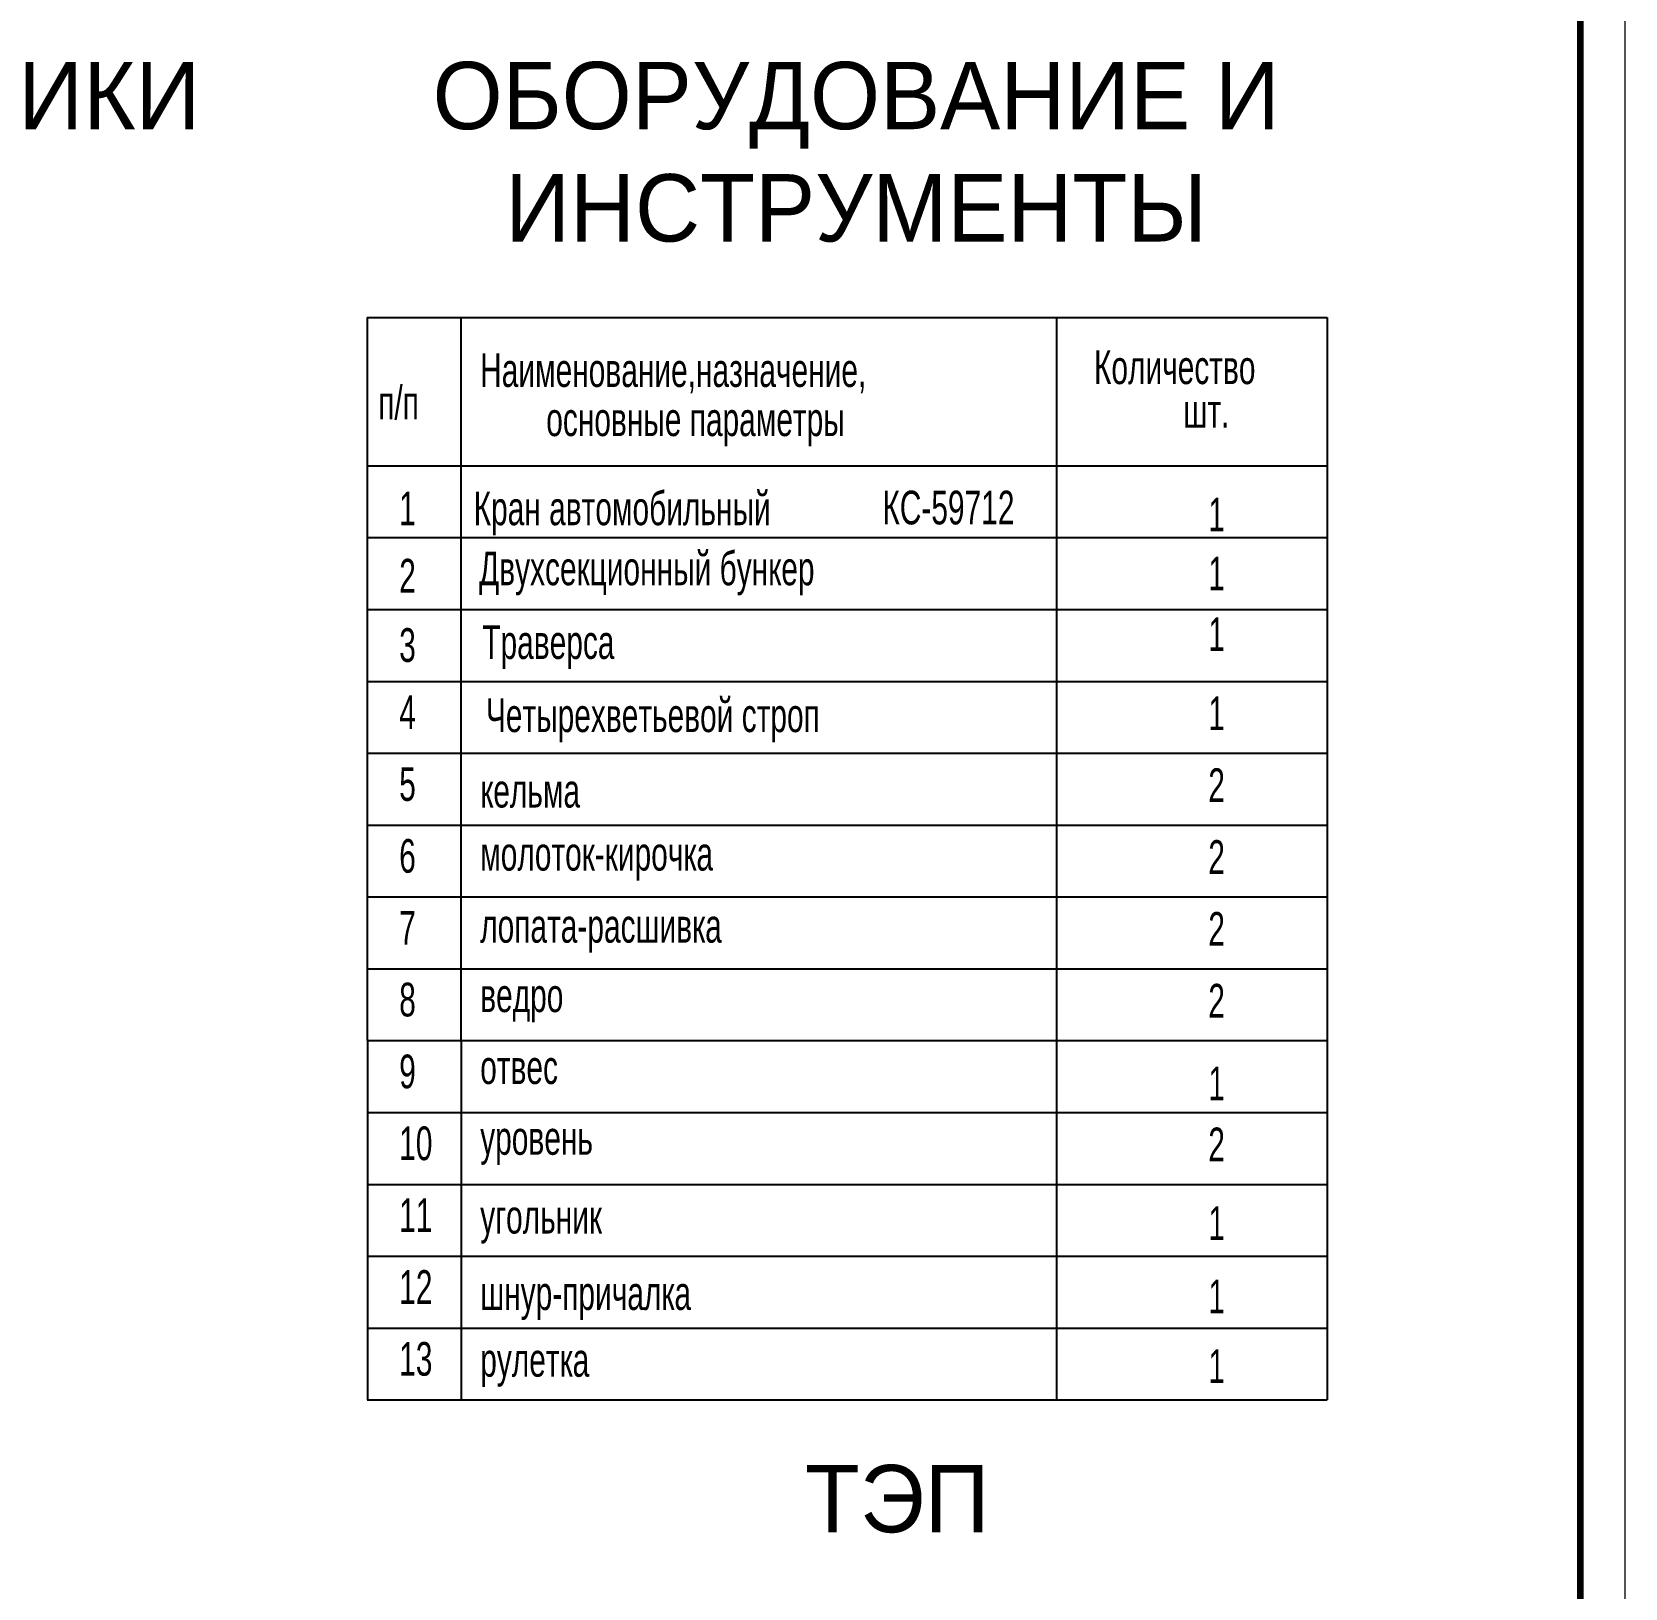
# Model space of a CAD drawing. Header units: millimetres. Extents: x 393648 to 561848, y 30 to 118830.
# Drawn here: x 526359 to 561848, y 54327 to 88982 of the extents above; entities that cross this region are included whole.
import ezdxf

# ---------------------------------------------------------------- set-up
doc = ezdxf.new("R2010")
doc.units = ezdxf.units.MM
doc.linetypes.add('ACAD_ISO02W100', pattern=[15, 12, -3])
doc.layers.add('Заголовки', color=7, linetype='Continuous', lineweight=13)
doc.layers.add('размеры', color=251, linetype='Continuous', lineweight=9)

msp = doc.modelspace()

# ---------------------------------------------------------------- linework, layer by layer
for p, q in [((533831.405, 82624.75), (533831.405, 76013.18)), ((535917.885, 82624.75), (535917.885, 76013.18)), ((533831.405, 76013.18), (533831.405, 66518.965)), ((535917.885, 76013.18), (535917.885, 66518.965)), ((533831.836, 66518.965), (533831.836, 58518.965)), ((535918.316, 66518.965), (535918.316, 58518.965))]:
    msp.add_line(p, q)
at = {"layer": 'Заголовки', "color": 0, "lineweight": 25}
for p, q in [((533831.405, 82624.75), (555208.979, 82624.75)), ((549182.987, 82624.75), (549182.987, 66518.965)), ((555208.979, 82624.75), (555208.587, 66518.965)), ((533831.405, 79318.965), (555208.979, 79318.965)), ((533830.78, 77718.965), (555208.979, 77718.965)), ((533830.78, 76118.965), (555208.979, 76118.965)), ((533830.78, 74518.965), (555208.979, 74518.965)), ((533830.78, 72918.965), (555208.979, 72918.965)), ((533831.405, 71318.965), (555208.979, 71318.965)), ((533831.405, 69718.965), (555208.979, 69718.965)), ((533831.405, 68118.965), (555208.979, 68118.965)), ((533831.405, 66518.965), (555208.979, 66518.965)), ((549183.418, 66518.965), (549183.418, 58518.965)), ((555208.979, 66518.965), (555208.784, 58518.965)), ((533830.586, 64918.965), (555209.409, 64918.965)), ((533829.961, 63318.965), (555208.784, 63318.965)), ((533830.586, 61718.965), (555209.409, 61718.965)), ((533830.586, 60118.965), (555209.409, 60118.965)), ((533829.961, 58518.965), (555208.784, 58518.965))]:
    msp.add_line(p, q, dxfattribs=at)
at = {"layer": 'размеры'}
msp.add_line((561848.231, 30.055), (561848.231, 118830.055), dxfattribs=at)
at = {"layer": 'размеры', "lineweight": 90}
msp.add_line((560848.231, 117830.055), (560848.231, 1030.055), dxfattribs=at)

# ---------------------------------------------------------------- texts
at = {"color": 0, "linetype": 'ACAD_ISO02W100', "ltscale": 60, "char_height": 1500, "attachment_point": 2}
for s, insert, width in [('ТЕХНИЧЕСКИЕ ХАРАКТЕРИСТИКИ  КРАНА КС-59712', (513385.9, 88314.169), 36617.85805), ('ТЭП', (545631.95, 57070.026), 27688.70415)]:
    msp.add_mtext(s, dxfattribs=dict(at, insert=insert, width=width))
at = {"linetype": 'ACAD_ISO02W100', "ltscale": 60, "insert": (544720.999, 88314.169), "char_height": 1500, "width": 27688.70415, "attachment_point": 2}
msp.add_mtext('ОБОРУДОВАНИЕ И ИНСТРУМЕНТЫ', dxfattribs=at)
at = {"layer": 'Заголовки', "color": 0, "lineweight": 25, "width": 0.663856}
for s, p in [('Наименование,назначение,', (536344.344, 81074.963)), ('Количество', (550017.185, 81138.896)), ('п/п', (534073.743, 80350.722)), ('основные параметры', (537816.586, 79981.033)), ('шт.', (552008.938, 80165.579)), ('Кран автомобильный', (536200.245, 77996.651)), ('1', (534541.63, 77996.651)), ('КС-59712', (545304.078, 78014.476)), ('1', (552563.614, 77859.183)), ('Двухсекционный бункер', (536319.184, 76659.187)), ('2', (534541.63, 76496.313)), ('1', (552563.614, 76545.413)), ('3', (534541.63, 74952.89)), ('Траверса', (536391.888, 75018.205)), ('1', (552563.614, 75193.289)), ('4', (534541.63, 73457.963)), ('Четырехветьевой строп', (536472.912, 73389.963)), ('1', (552563.614, 73432.385)), ('5', (534541.63, 71857.963)), ('2', (552563.378, 71832.385)), ('кельма', (536345.832, 71709.242)), ('6', (534541.63, 70257.963)), ('2', (552563.378, 70232.385)), ('молоток-кирочка', (536345.832, 70306.038)), ('7', (534541.63, 68657.963)), ('лопата-расшивка', (536345.832, 68700.236)), ('2', (552563.378, 68632.385)), ('8', (534541.63, 67057.963)), ('2', (552563.378, 67032.385)), ('ведро', (536345.832, 67154.895)), ('9', (534541.63, 65457.963)), ('отвес', (536346.262, 65553.21)), ('1', (552564.045, 65192.222)), ('10', (534541.63, 63857.963)), ('2', (552563.809, 63832.385)), ('уровень', (536346.262, 63977.415)), ('11', (534542.06, 62257.963)), ('1', (552564.045, 62081.749)), ('угольник', (536346.262, 62223.62)), ('12', (534541.63, 60657.963)), ('шнур-причалка', (536346.262, 60521.79)), ('1', (552564.045, 60448.16)), ('13', (534541.63, 59057.963)), ('рулетка', (536346.262, 59035.135)), ('1', (552564.045, 58894.258))]:
    msp.add_text(s, height=750, dxfattribs=at).set_placement(p)

doc.saveas('drawing.dxf')
